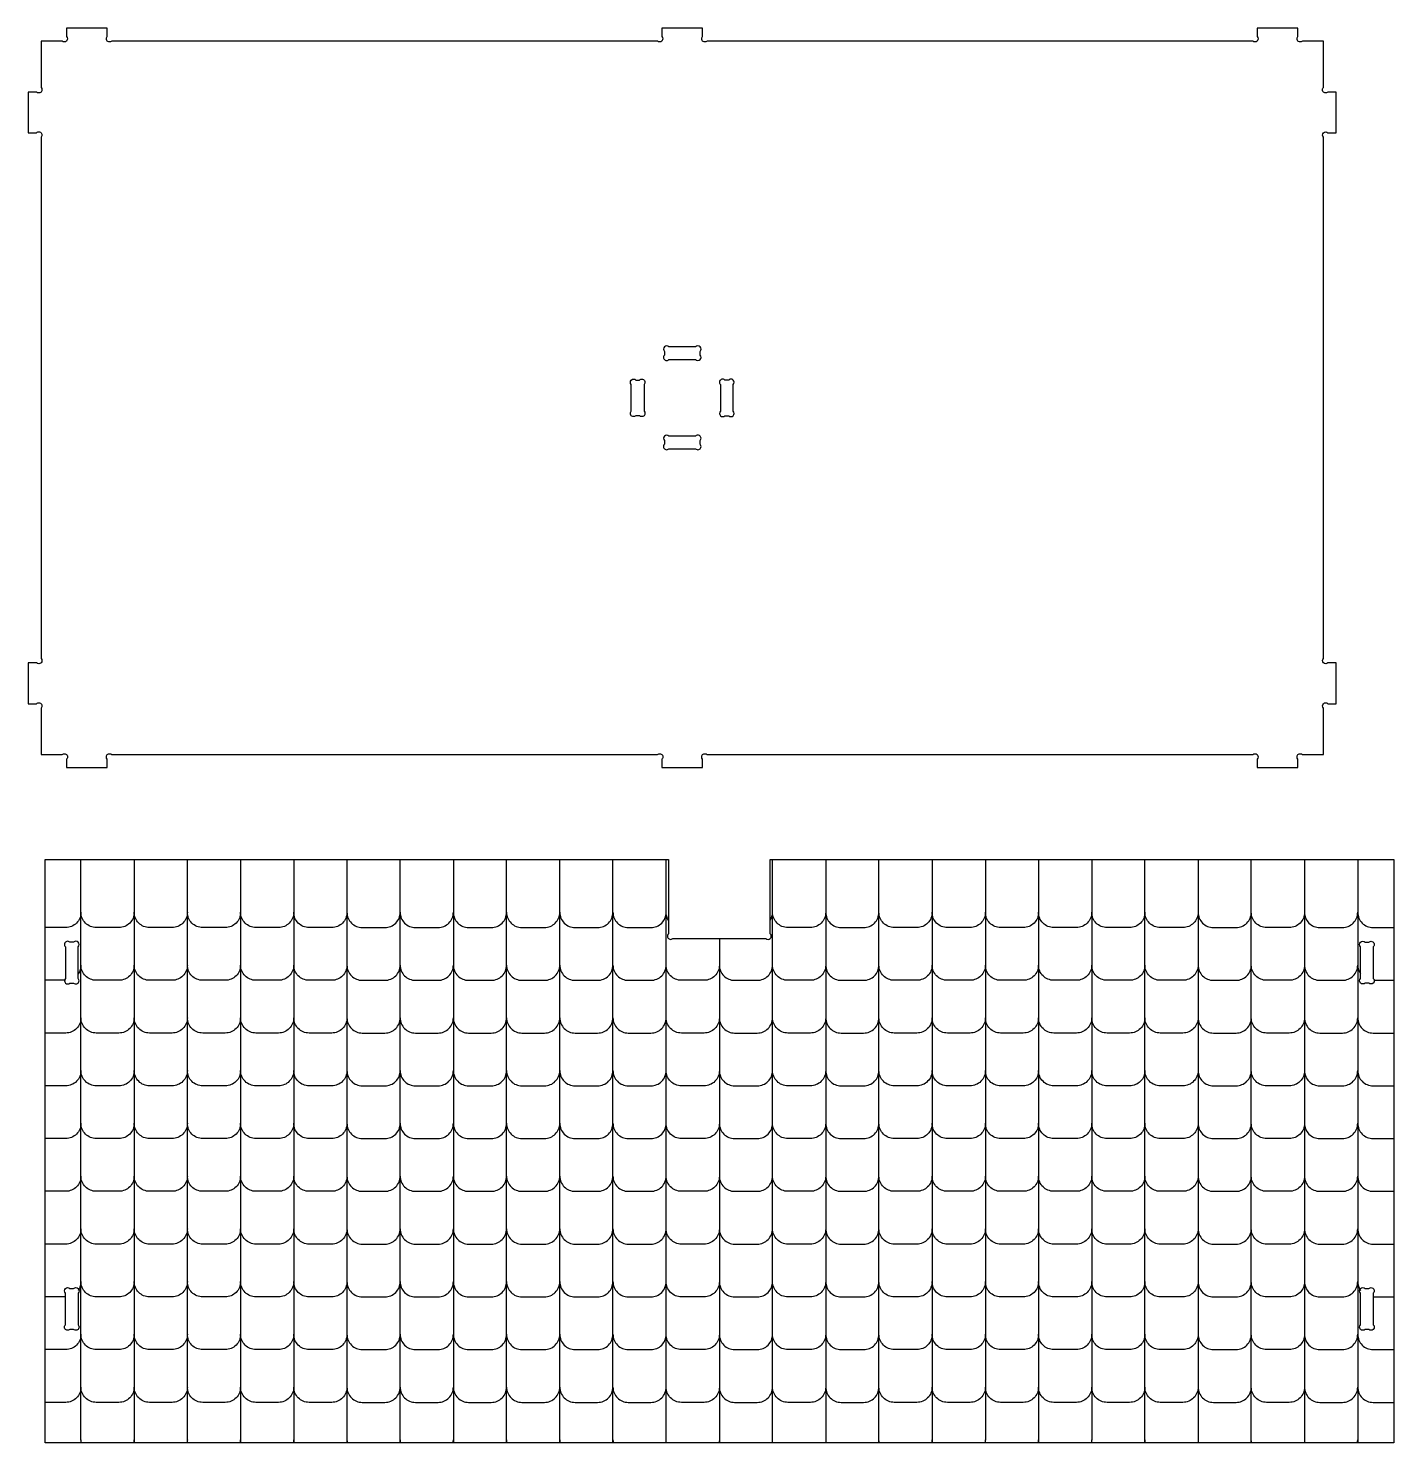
# Model space of a CAD drawing. Extents: x 6616 to 8714, y -367 to 1183.
# Drawn here: x 6645 to 7288, y -360 to 306 of the extents above; entities that cross this region are included whole.
import ezdxf

# ---------------------------------------------------------------- set-up
doc = ezdxf.new("R2010")
doc.units = 0
doc.header["$MEASUREMENT"] = 0
doc.layers.add('LAYER1', color=18, linetype='CONTINUOUS')

msp = doc.modelspace()

# ---------------------------------------------------------------- linework, layer by layer
at = {"layer": 'LAYER1'}
for points in [[(6962.65, -41.87), (6962.65, -37.99, -1), (6964.77, -35.87), (7221.65, -35.87, -1), (7223.77, -37.99), (7223.77, -41.87), (7242.97, -41.87), (7242.97, -37.99, -1), (7245.09, -35.87), (7254.97, -35.87), (7254.97, -13.99, -1), (7257.09, -11.87), (7260.97, -11.87), (7260.97, 7.33), (7257.09, 7.33, -1), (7254.97, 9.46), (7254.97, 254.81, -1), (7257.09, 256.93), (7260.97, 256.93), (7260.97, 276.13), (7257.09, 276.13, -1), (7254.97, 278.26), (7254.97, 300.13), (7245.09, 300.13, -1), (7242.97, 302.26), (7242.97, 306.13), (7223.77, 306.13), (7223.77, 302.26, -1), (7221.65, 300.13), (6964.77, 300.13, -1), (6962.65, 302.26), (6962.65, 306.13), (6943.45, 306.13), (6943.45, 302.26, -1), (6941.33, 300.13), (6684.45, 300.13, -1), (6682.33, 302.26), (6682.33, 306.13), (6663.13, 306.13), (6663.13, 302.26, -1), (6661.01, 300.13), (6651.13, 300.13), (6651.13, 278.26, -1), (6649.01, 276.13), (6645.13, 276.13), (6645.13, 256.93), (6649.01, 256.93, -1), (6651.13, 254.81), (6651.13, 9.46, -1), (6649.01, 7.33), (6645.13, 7.33), (6645.13, -11.87), (6649.01, -11.87, -1), (6651.13, -13.99), (6651.13, -35.87), (6661.01, -35.87, -1), (6663.13, -37.99), (6663.13, -41.87), (6682.33, -41.87), (6682.33, -37.99, -1), (6684.45, -35.87), (6941.33, -35.87, -1), (6943.45, -37.99), (6943.45, -41.87)], [(6946.77, 150.13), (6959.33, 150.13, 1), (6961.45, 152.26), (6961.45, 154.01, 1), (6959.33, 156.13), (6946.77, 156.13, 1), (6944.65, 154.01), (6944.65, 152.26, 1)], [(6935.05, 138.41), (6935.05, 125.86, -1), (6932.93, 123.73), (6931.17, 123.73, -1), (6929.05, 125.86), (6929.05, 138.41, -1), (6931.17, 140.53), (6932.93, 140.53, -1)], [(6971.05, 138.41), (6971.05, 125.86, 1), (6973.17, 123.73), (6974.93, 123.73, 1), (6977.05, 125.86), (6977.05, 138.41, 1), (6974.93, 140.53), (6973.17, 140.53, 1)], [(6959.33, 114.13), (6946.77, 114.13, 1), (6944.65, 112.01), (6944.65, 110.26, 1), (6946.77, 108.13), (6959.33, 108.13, 1), (6961.45, 110.26), (6961.45, 112.01, 1)], [(6653, -85.24), (6946.52, -85.24), (6946.52, -120.29, 1), (6948.64, -122.41), (6992.4, -122.41, 1), (6994.52, -120.29), (6994.52, -85.24), (7288.04, -85.24), (7288.04, -359.85), (6653, -359.85)], [(6662.6, -126.33), (6662.6, -141.29, 1), (6664.72, -143.41), (6666.48, -143.41, 1), (6668.6, -141.29), (6668.6, -126.33, 1), (6666.48, -124.21), (6664.72, -124.21, 1)], [(7278.44, -126.33), (7278.44, -141.29, -1), (7276.32, -143.41), (7274.56, -143.41, -1), (7272.44, -141.29), (7272.44, -126.33, -1), (7274.56, -124.21), (7276.32, -124.21, -1)], [(6668.6, -289.39), (6668.6, -304.35, -1), (6666.48, -306.47), (6664.72, -306.47, -1), (6662.6, -304.35), (6662.6, -289.39, -1), (6664.72, -287.27), (6666.48, -287.27, -1)], [(7278.44, -289.39), (7278.44, -304.35, -1), (7276.32, -306.47), (7274.56, -306.47, -1), (7272.44, -304.35), (7272.44, -289.39, -1), (7274.56, -287.27), (7276.32, -287.27, -1)]]:
    msp.add_lwpolyline(points, format="xyb", close=True, dxfattribs=at)
for points in [[(6670.08, -359.85, -0.047899), (6669.95, -358.48), (6669.95, -85.24)], [(6695, -85.24), (6695, -358.48, -0.047899), (6694.87, -359.85)], [(6720.18, -359.85, -0.047899), (6720.04, -358.48), (6720.04, -85.24)], [(6745.09, -85.24), (6745.09, -358.48, -0.047899), (6744.96, -359.85)], [(6770.14, -85.24), (6770.14, -358.48, -0.047899), (6770.01, -359.85)], [(6795.19, -85.24), (6795.19, -358.48, -0.047899), (6795.06, -359.85)], [(6820.1, -359.85, 0.047899), (6820.23, -358.48), (6820.23, -85.24)], [(6845.28, -85.24), (6845.28, -358.48, 0.047899), (6845.41, -359.85)], [(6870.2, -359.85, 0.047899), (6870.33, -358.48), (6870.33, -85.24)], [(6895.25, -359.85, 0.047899), (6895.38, -358.48), (6895.38, -85.24)], [(6920.29, -359.85, 0.047899), (6920.42, -358.48), (6920.42, -85.24)], [(6945.6, -359.85, -0.047899), (6945.47, -358.48), (6945.47, -85.24)], [(6995.44, -359.85, 0.047899), (6995.57, -358.48), (6995.57, -85.24)], [(7020.61, -85.24), (7020.61, -358.48, 0.047899), (7020.75, -359.85)], [(7045.53, -359.85, 0.047899), (7045.66, -358.48), (7045.66, -85.24)], [(7070.71, -85.24), (7070.71, -358.48, -0.047899), (7070.58, -359.85)], [(7095.76, -85.24), (7095.76, -358.48, -0.047899), (7095.63, -359.85)], [(7120.8, -85.24), (7120.8, -358.48, -0.047899), (7120.67, -359.85)], [(7145.85, -85.24), (7145.85, -358.48, -0.047899), (7145.72, -359.85)], [(7171.03, -359.85, -0.047899), (7170.9, -358.48), (7170.9, -85.24)], [(7195.95, -85.24), (7195.95, -358.48, -0.047899), (7195.82, -359.85)], [(7220.86, -359.85, 0.047899), (7220.99, -358.48), (7220.99, -85.24)], [(7246.04, -85.24), (7246.04, -358.48, 0.047899), (7246.17, -359.85)], [(7271.09, -85.24), (7271.09, -358.48, 0.047899), (7271.22, -359.85)], [(6669.95, -110.08, -0.414214), (6662.75, -117.28), (6653, -117.28)], [(6695, -110.08, -0.414214), (6687.8, -117.28), (6677.15, -117.28, -0.414214), (6669.95, -110.08)], [(6720.04, -110.08, -0.414214), (6712.84, -117.28), (6702.2, -117.28, -0.414214), (6695, -110.08)], [(6745.09, -110.08, -0.414214), (6737.89, -117.28), (6727.24, -117.28, -0.414214), (6720.04, -110.08)], [(6770.14, -110.08, -0.414214), (6762.94, -117.28), (6752.29, -117.28, -0.414214), (6745.09, -110.08)], [(6795.19, -110.08, -0.414214), (6787.99, -117.28), (6777.34, -117.28, -0.414214), (6770.14, -110.08)], [(6795.19, -110.08, 0.414214), (6802.39, -117.28), (6813.03, -117.28, 0.414214), (6820.23, -110.08)], [(6820.23, -110.08, 0.414214), (6827.43, -117.28), (6838.08, -117.28, 0.414214), (6845.28, -110.08)], [(6845.28, -110.08, 0.414214), (6852.48, -117.28), (6863.13, -117.28, 0.414214), (6870.33, -110.08)], [(6870.33, -110.08, 0.414214), (6877.53, -117.28), (6888.18, -117.28, 0.414214), (6895.38, -110.08)], [(6895.38, -110.08, 0.414214), (6902.58, -117.28), (6913.22, -117.28, 0.414214), (6920.42, -110.08)], [(6920.42, -110.08, 0.414214), (6927.62, -117.28), (6938.27, -117.28, 0.414214), (6945.47, -110.08)], [(6946.52, -113.82, -0.137402), (6945.47, -110.08)], [(6994.52, -113.82, 0.137402), (6995.57, -110.08)], [(7020.61, -110.08, -0.414214), (7013.41, -117.28), (7002.77, -117.28, -0.414214), (6995.57, -110.08)], [(7020.61, -110.08, 0.414214), (7027.81, -117.28), (7038.46, -117.28, 0.414214), (7045.66, -110.08)], [(7070.71, -110.08, -0.414214), (7063.51, -117.28), (7052.86, -117.28, -0.414214), (7045.66, -110.08)], [(7095.76, -110.08, -0.414214), (7088.56, -117.28), (7077.91, -117.28, -0.414214), (7070.71, -110.08)], [(7120.8, -110.08, -0.414214), (7113.6, -117.28), (7102.96, -117.28, -0.414214), (7095.76, -110.08)], [(7145.85, -110.08, -0.414214), (7138.65, -117.28), (7128, -117.28, -0.414214), (7120.8, -110.08)], [(7170.9, -110.08, -0.414214), (7163.7, -117.28), (7153.05, -117.28, -0.414214), (7145.85, -110.08)], [(7195.95, -110.08, -0.414214), (7188.75, -117.28), (7178.1, -117.28, -0.414214), (7170.9, -110.08)], [(7195.95, -110.08, 0.414214), (7203.15, -117.28), (7213.79, -117.28, 0.414214), (7220.99, -110.08)], [(7246.04, -110.08, -0.414214), (7238.84, -117.28), (7228.19, -117.28, -0.414214), (7220.99, -110.08)], [(7246.04, -110.08, 0.414214), (7253.24, -117.28), (7263.89, -117.28, 0.414214), (7271.09, -110.08)], [(7271.09, -110.08, 0.414214), (7278.29, -117.28), (7288.04, -117.28)], [(6970.52, -122.41), (6970.52, -358.48, 0.047899), (6970.65, -359.85)], [(6669.95, -134.92, -0.156846), (6668.6, -139.11)], [(6695, -134.92, -0.414214), (6687.8, -142.12), (6677.15, -142.12, -0.414214), (6669.95, -134.92)], [(6720.04, -134.92, -0.414214), (6712.84, -142.12), (6702.2, -142.12, -0.414214), (6695, -134.92)], [(6745.09, -134.92, -0.414214), (6737.89, -142.12), (6727.24, -142.12, -0.414214), (6720.04, -134.92)], [(6770.14, -134.92, -0.414214), (6762.94, -142.12), (6752.29, -142.12, -0.414214), (6745.09, -134.92)], [(6795.19, -134.92, -0.414214), (6787.99, -142.12), (6777.34, -142.12, -0.414214), (6770.14, -134.92)], [(6795.19, -134.92, 0.414214), (6802.39, -142.12), (6813.03, -142.12, 0.414214), (6820.23, -134.92)], [(6820.23, -134.92, 0.414214), (6827.43, -142.12), (6838.08, -142.12, 0.414214), (6845.28, -134.92)], [(6845.28, -134.92, 0.414214), (6852.48, -142.12), (6863.13, -142.12, 0.414214), (6870.33, -134.92)], [(6870.33, -134.92, 0.414214), (6877.53, -142.12), (6888.18, -142.12, 0.414214), (6895.38, -134.92)], [(6895.38, -134.92, 0.414214), (6902.58, -142.12), (6913.22, -142.12, 0.414214), (6920.42, -134.92)], [(6920.42, -134.92, 0.414214), (6927.62, -142.12), (6938.27, -142.12, 0.414214), (6945.47, -134.92)], [(6970.52, -134.92, -0.414214), (6963.32, -142.12), (6952.67, -142.12, -0.414214), (6945.47, -134.92)], [(6970.52, -134.92, 0.414214), (6977.72, -142.12), (6988.37, -142.12, 0.414214), (6995.57, -134.92)], [(7020.61, -134.92, -0.414214), (7013.41, -142.12), (7002.77, -142.12, -0.414214), (6995.57, -134.92)], [(7020.61, -134.92, 0.414214), (7027.81, -142.12), (7038.46, -142.12, 0.414214), (7045.66, -134.92)], [(7070.71, -134.92, -0.414214), (7063.51, -142.12), (7052.86, -142.12, -0.414214), (7045.66, -134.92)], [(7095.76, -134.92, -0.414214), (7088.56, -142.12), (7077.91, -142.12, -0.414214), (7070.71, -134.92)], [(7120.8, -134.92, -0.414214), (7113.6, -142.12), (7102.96, -142.12, -0.414214), (7095.76, -134.92)], [(7145.85, -134.92, -0.414214), (7138.65, -142.12), (7128, -142.12, -0.414214), (7120.8, -134.92)], [(7170.9, -134.92, -0.414214), (7163.7, -142.12), (7153.05, -142.12, -0.414214), (7145.85, -134.92)], [(7195.95, -134.92, -0.414214), (7188.75, -142.12), (7178.1, -142.12, -0.414214), (7170.9, -134.92)], [(7195.95, -134.92, 0.414214), (7203.15, -142.12), (7213.79, -142.12, 0.414214), (7220.99, -134.92)], [(7246.04, -134.92, -0.414214), (7238.84, -142.12), (7228.19, -142.12, -0.414214), (7220.99, -134.92)], [(7246.04, -134.92, 0.414214), (7253.24, -142.12), (7263.89, -142.12, 0.414214), (7271.09, -134.92)], [(7271.09, -134.92, 0.156846), (7272.44, -139.11)], [(6669.95, -159.76, -0.414214), (6662.75, -166.96), (6653, -166.96)], [(6695, -159.76, -0.414214), (6687.8, -166.96), (6677.15, -166.96, -0.414214), (6669.95, -159.76)], [(6720.04, -159.76, -0.414214), (6712.84, -166.96), (6702.2, -166.96, -0.414214), (6695, -159.76)], [(6745.09, -159.76, -0.414214), (6737.89, -166.96), (6727.24, -166.96, -0.414214), (6720.04, -159.76)], [(6770.14, -159.76, -0.414214), (6762.94, -166.96), (6752.29, -166.96, -0.414214), (6745.09, -159.76)], [(6795.19, -159.76, -0.414214), (6787.99, -166.96), (6777.34, -166.96, -0.414214), (6770.14, -159.76)], [(6795.19, -159.76, 0.414214), (6802.39, -166.96), (6813.03, -166.96, 0.414214), (6820.23, -159.76)], [(6820.23, -159.76, 0.414214), (6827.43, -166.96), (6838.08, -166.96, 0.414214), (6845.28, -159.76)], [(6845.28, -159.76, 0.414214), (6852.48, -166.96), (6863.13, -166.96, 0.414214), (6870.33, -159.76)], [(6870.33, -159.76, 0.414214), (6877.53, -166.96), (6888.18, -166.96, 0.414214), (6895.38, -159.76)], [(6895.38, -159.76, 0.414214), (6902.58, -166.96), (6913.22, -166.96, 0.414214), (6920.42, -159.76)], [(6920.42, -159.76, 0.414214), (6927.62, -166.96), (6938.27, -166.96, 0.414214), (6945.47, -159.76)], [(6970.52, -159.76, -0.414214), (6963.32, -166.96), (6952.67, -166.96, -0.414214), (6945.47, -159.76)], [(6970.52, -159.76, 0.414214), (6977.72, -166.96), (6988.37, -166.96, 0.414214), (6995.57, -159.76)], [(7020.61, -159.76, -0.414214), (7013.41, -166.96), (7002.77, -166.96, -0.414214), (6995.57, -159.76)], [(7020.61, -159.76, 0.414214), (7027.81, -166.96), (7038.46, -166.96, 0.414214), (7045.66, -159.76)], [(7070.71, -159.76, -0.414214), (7063.51, -166.96), (7052.86, -166.96, -0.414214), (7045.66, -159.76)], [(7095.76, -159.76, -0.414214), (7088.56, -166.96), (7077.91, -166.96, -0.414214), (7070.71, -159.76)], [(7120.8, -159.76, -0.414214), (7113.6, -166.96), (7102.96, -166.96, -0.414214), (7095.76, -159.76)], [(7145.85, -159.76, -0.414214), (7138.65, -166.96), (7128, -166.96, -0.414214), (7120.8, -159.76)], [(7170.9, -159.76, -0.414214), (7163.7, -166.96), (7153.05, -166.96, -0.414214), (7145.85, -159.76)], [(7195.95, -159.76, -0.414214), (7188.75, -166.96), (7178.1, -166.96, -0.414214), (7170.9, -159.76)], [(7195.95, -159.76, 0.414214), (7203.15, -166.96), (7213.79, -166.96, 0.414214), (7220.99, -159.76)], [(7246.04, -159.76, -0.414214), (7238.84, -166.96), (7228.19, -166.96, -0.414214), (7220.99, -159.76)], [(7246.04, -159.76, 0.414214), (7253.24, -166.96), (7263.89, -166.96, 0.414214), (7271.09, -159.76)], [(7271.09, -159.76, 0.414214), (7278.29, -166.96), (7288.04, -166.96)], [(6669.95, -184.6, -0.414214), (6662.75, -191.8), (6653, -191.8)], [(6695, -184.6, -0.414214), (6687.8, -191.8), (6677.15, -191.8, -0.414214), (6669.95, -184.6)], [(6720.04, -184.6, -0.414214), (6712.84, -191.8), (6702.2, -191.8, -0.414214), (6695, -184.6)], [(6745.09, -184.6, -0.414214), (6737.89, -191.8), (6727.24, -191.8, -0.414214), (6720.04, -184.6)], [(6770.14, -184.6, -0.414214), (6762.94, -191.8), (6752.29, -191.8, -0.414214), (6745.09, -184.6)], [(6795.19, -184.6, -0.414214), (6787.99, -191.8), (6777.34, -191.8, -0.414214), (6770.14, -184.6)], [(6795.19, -184.6, 0.414214), (6802.39, -191.8), (6813.03, -191.8, 0.414214), (6820.23, -184.6)], [(6820.23, -184.6, 0.414214), (6827.43, -191.8), (6838.08, -191.8, 0.414214), (6845.28, -184.6)], [(6845.28, -184.6, 0.414214), (6852.48, -191.8), (6863.13, -191.8, 0.414214), (6870.33, -184.6)], [(6870.33, -184.6, 0.414214), (6877.53, -191.8), (6888.18, -191.8, 0.414214), (6895.38, -184.6)], [(6895.38, -184.6, 0.414214), (6902.58, -191.8), (6913.22, -191.8, 0.414214), (6920.42, -184.6)], [(6920.42, -184.6, 0.414214), (6927.62, -191.8), (6938.27, -191.8, 0.414214), (6945.47, -184.6)], [(6970.52, -184.6, -0.414214), (6963.32, -191.8), (6952.67, -191.8, -0.414214), (6945.47, -184.6)], [(6970.52, -184.6, 0.414214), (6977.72, -191.8), (6988.37, -191.8, 0.414214), (6995.57, -184.6)], [(7020.61, -184.6, -0.414214), (7013.41, -191.8), (7002.77, -191.8, -0.414214), (6995.57, -184.6)], [(7020.61, -184.6, 0.414214), (7027.81, -191.8), (7038.46, -191.8, 0.414214), (7045.66, -184.6)], [(7070.71, -184.6, -0.414214), (7063.51, -191.8), (7052.86, -191.8, -0.414214), (7045.66, -184.6)], [(7095.76, -184.6, -0.414214), (7088.56, -191.8), (7077.91, -191.8, -0.414214), (7070.71, -184.6)], [(7120.8, -184.6, -0.414214), (7113.6, -191.8), (7102.96, -191.8, -0.414214), (7095.76, -184.6)], [(7145.85, -184.6, -0.414214), (7138.65, -191.8), (7128, -191.8, -0.414214), (7120.8, -184.6)], [(7170.9, -184.6, -0.414214), (7163.7, -191.8), (7153.05, -191.8, -0.414214), (7145.85, -184.6)], [(7195.95, -184.6, -0.414214), (7188.75, -191.8), (7178.1, -191.8, -0.414214), (7170.9, -184.6)], [(7195.95, -184.6, 0.414214), (7203.15, -191.8), (7213.79, -191.8, 0.414214), (7220.99, -184.6)], [(7246.04, -184.6, -0.414214), (7238.84, -191.8), (7228.19, -191.8, -0.414214), (7220.99, -184.6)], [(7246.04, -184.6, 0.414214), (7253.24, -191.8), (7263.89, -191.8, 0.414214), (7271.09, -184.6)], [(7271.09, -184.6, 0.414214), (7278.29, -191.8), (7288.04, -191.8)], [(6669.95, -209.44, -0.414214), (6662.75, -216.64), (6653, -216.64)], [(6695, -209.44, -0.414214), (6687.8, -216.64), (6677.15, -216.64, -0.414214), (6669.95, -209.44)], [(6720.04, -209.44, -0.414214), (6712.84, -216.64), (6702.2, -216.64, -0.414214), (6695, -209.44)], [(6745.09, -209.44, -0.414214), (6737.89, -216.64), (6727.24, -216.64, -0.414214), (6720.04, -209.44)], [(6770.14, -209.44, -0.414214), (6762.94, -216.64), (6752.29, -216.64, -0.414214), (6745.09, -209.44)], [(6795.19, -209.44, -0.414214), (6787.99, -216.64), (6777.34, -216.64, -0.414214), (6770.14, -209.44)], [(6795.19, -209.44, 0.414214), (6802.39, -216.64), (6813.03, -216.64, 0.414214), (6820.23, -209.44)], [(6820.23, -209.44, 0.414214), (6827.43, -216.64), (6838.08, -216.64, 0.414214), (6845.28, -209.44)], [(6845.28, -209.44, 0.414214), (6852.48, -216.64), (6863.13, -216.64, 0.414214), (6870.33, -209.44)], [(6870.33, -209.44, 0.414214), (6877.53, -216.64), (6888.18, -216.64, 0.414214), (6895.38, -209.44)], [(6895.38, -209.44, 0.414214), (6902.58, -216.64), (6913.22, -216.64, 0.414214), (6920.42, -209.44)], [(6920.42, -209.44, 0.414214), (6927.62, -216.64), (6938.27, -216.64, 0.414214), (6945.47, -209.44)], [(6970.52, -209.44, -0.414214), (6963.32, -216.64), (6952.67, -216.64, -0.414214), (6945.47, -209.44)], [(6970.52, -209.44, 0.414214), (6977.72, -216.64), (6988.37, -216.64, 0.414214), (6995.57, -209.44)], [(7020.61, -209.44, -0.414214), (7013.41, -216.64), (7002.77, -216.64, -0.414214), (6995.57, -209.44)], [(7020.61, -209.44, 0.414214), (7027.81, -216.64), (7038.46, -216.64, 0.414214), (7045.66, -209.44)], [(7070.71, -209.44, -0.414214), (7063.51, -216.64), (7052.86, -216.64, -0.414214), (7045.66, -209.44)], [(7095.76, -209.44, -0.414214), (7088.56, -216.64), (7077.91, -216.64, -0.414214), (7070.71, -209.44)], [(7120.8, -209.44, -0.414214), (7113.6, -216.64), (7102.96, -216.64, -0.414214), (7095.76, -209.44)], [(7145.85, -209.44, -0.414214), (7138.65, -216.64), (7128, -216.64, -0.414214), (7120.8, -209.44)], [(7170.9, -209.44, -0.414214), (7163.7, -216.64), (7153.05, -216.64, -0.414214), (7145.85, -209.44)], [(7195.95, -209.44, -0.414214), (7188.75, -216.64), (7178.1, -216.64, -0.414214), (7170.9, -209.44)], [(7195.95, -209.44, 0.414214), (7203.15, -216.64), (7213.79, -216.64, 0.414214), (7220.99, -209.44)], [(7246.04, -209.44, -0.414214), (7238.84, -216.64), (7228.19, -216.64, -0.414214), (7220.99, -209.44)], [(7246.04, -209.44, 0.414214), (7253.24, -216.64), (7263.89, -216.64, 0.414214), (7271.09, -209.44)], [(7271.09, -209.44, 0.414214), (7278.29, -216.64), (7288.04, -216.64)], [(6669.95, -234.28, -0.414214), (6662.75, -241.48), (6653, -241.48)], [(6695, -234.28, -0.414214), (6687.8, -241.48), (6677.15, -241.48, -0.414214), (6669.95, -234.28)], [(6720.04, -234.28, -0.414214), (6712.84, -241.48), (6702.2, -241.48, -0.414214), (6695, -234.28)], [(6745.09, -234.28, -0.414214), (6737.89, -241.48), (6727.24, -241.48, -0.414214), (6720.04, -234.28)], [(6770.14, -234.28, -0.414214), (6762.94, -241.48), (6752.29, -241.48, -0.414214), (6745.09, -234.28)], [(6795.19, -234.28, -0.414214), (6787.99, -241.48), (6777.34, -241.48, -0.414214), (6770.14, -234.28)], [(6795.19, -234.28, 0.414214), (6802.39, -241.48), (6813.03, -241.48, 0.414214), (6820.23, -234.28)], [(6820.23, -234.28, 0.414214), (6827.43, -241.48), (6838.08, -241.48, 0.414214), (6845.28, -234.28)], [(6845.28, -234.28, 0.414214), (6852.48, -241.48), (6863.13, -241.48, 0.414214), (6870.33, -234.28)], [(6870.33, -234.28, 0.414214), (6877.53, -241.48), (6888.18, -241.48, 0.414214), (6895.38, -234.28)], [(6895.38, -234.28, 0.414214), (6902.58, -241.48), (6913.22, -241.48, 0.414214), (6920.42, -234.28)], [(6920.42, -234.28, 0.414214), (6927.62, -241.48), (6938.27, -241.48, 0.414214), (6945.47, -234.28)], [(6970.52, -234.28, -0.414214), (6963.32, -241.48), (6952.67, -241.48, -0.414214), (6945.47, -234.28)], [(6970.52, -234.28, 0.414214), (6977.72, -241.48), (6988.37, -241.48, 0.414214), (6995.57, -234.28)], [(7020.61, -234.28, -0.414214), (7013.41, -241.48), (7002.77, -241.48, -0.414214), (6995.57, -234.28)], [(7020.61, -234.28, 0.414214), (7027.81, -241.48), (7038.46, -241.48, 0.414214), (7045.66, -234.28)], [(7070.71, -234.28, -0.414214), (7063.51, -241.48), (7052.86, -241.48, -0.414214), (7045.66, -234.28)], [(7095.76, -234.28, -0.414214), (7088.56, -241.48), (7077.91, -241.48, -0.414214), (7070.71, -234.28)], [(7120.8, -234.28, -0.414214), (7113.6, -241.48), (7102.96, -241.48, -0.414214), (7095.76, -234.28)], [(7145.85, -234.28, -0.414214), (7138.65, -241.48), (7128, -241.48, -0.414214), (7120.8, -234.28)], [(7170.9, -234.28, -0.414214), (7163.7, -241.48), (7153.05, -241.48, -0.414214), (7145.85, -234.28)], [(7195.95, -234.28, -0.414214), (7188.75, -241.48), (7178.1, -241.48, -0.414214), (7170.9, -234.28)], [(7195.95, -234.28, 0.414214), (7203.15, -241.48), (7213.79, -241.48, 0.414214), (7220.99, -234.28)], [(7246.04, -234.28, -0.414214), (7238.84, -241.48), (7228.19, -241.48, -0.414214), (7220.99, -234.28)], [(7246.04, -234.28, 0.414214), (7253.24, -241.48), (7263.89, -241.48, 0.414214), (7271.09, -234.28)], [(7271.09, -234.28, 0.414214), (7278.29, -241.48), (7288.04, -241.48)], [(6669.95, -259.12, -0.414214), (6662.75, -266.32), (6653, -266.32)], [(6695, -259.12, -0.414214), (6687.8, -266.32), (6677.15, -266.32, -0.414214), (6669.95, -259.12)], [(6720.04, -259.12, -0.414214), (6712.84, -266.32), (6702.2, -266.32, -0.414214), (6695, -259.12)], [(6745.09, -259.12, -0.414214), (6737.89, -266.32), (6727.24, -266.32, -0.414214), (6720.04, -259.12)], [(6770.14, -259.12, -0.414214), (6762.94, -266.32), (6752.29, -266.32, -0.414214), (6745.09, -259.12)], [(6795.19, -259.12, -0.414214), (6787.99, -266.32), (6777.34, -266.32, -0.414214), (6770.14, -259.12)], [(6795.19, -259.12, 0.414214), (6802.39, -266.32), (6813.03, -266.32, 0.414214), (6820.23, -259.12)], [(6820.23, -259.12, 0.414214), (6827.43, -266.32), (6838.08, -266.32, 0.414214), (6845.28, -259.12)], [(6845.28, -259.12, 0.414214), (6852.48, -266.32), (6863.13, -266.32, 0.414214), (6870.33, -259.12)], [(6870.33, -259.12, 0.414214), (6877.53, -266.32), (6888.18, -266.32, 0.414214), (6895.38, -259.12)], [(6895.38, -259.12, 0.414214), (6902.58, -266.32), (6913.22, -266.32, 0.414214), (6920.42, -259.12)], [(6920.42, -259.12, 0.414214), (6927.62, -266.32), (6938.27, -266.32, 0.414214), (6945.47, -259.12)], [(6970.52, -259.12, -0.414214), (6963.32, -266.32), (6952.67, -266.32, -0.414214), (6945.47, -259.12)], [(6970.52, -259.12, 0.414214), (6977.72, -266.32), (6988.37, -266.32, 0.414214), (6995.57, -259.12)], [(7020.61, -259.12, -0.414214), (7013.41, -266.32), (7002.77, -266.32, -0.414214), (6995.57, -259.12)], [(7020.61, -259.12, 0.414214), (7027.81, -266.32), (7038.46, -266.32, 0.414214), (7045.66, -259.12)], [(7070.71, -259.12, -0.414214), (7063.51, -266.32), (7052.86, -266.32, -0.414214), (7045.66, -259.12)], [(7095.76, -259.12, -0.414214), (7088.56, -266.32), (7077.91, -266.32, -0.414214), (7070.71, -259.12)], [(7120.8, -259.12, -0.414214), (7113.6, -266.32), (7102.96, -266.32, -0.414214), (7095.76, -259.12)], [(7145.85, -259.12, -0.414214), (7138.65, -266.32), (7128, -266.32, -0.414214), (7120.8, -259.12)], [(7170.9, -259.12, -0.414214), (7163.7, -266.32), (7153.05, -266.32, -0.414214), (7145.85, -259.12)], [(7195.95, -259.12, -0.414214), (7188.75, -266.32), (7178.1, -266.32, -0.414214), (7170.9, -259.12)], [(7195.95, -259.12, 0.414214), (7203.15, -266.32), (7213.79, -266.32, 0.414214), (7220.99, -259.12)], [(7246.04, -259.12, -0.414214), (7238.84, -266.32), (7228.19, -266.32, -0.414214), (7220.99, -259.12)], [(7246.04, -259.12, 0.414214), (7253.24, -266.32), (7263.89, -266.32, 0.414214), (7271.09, -259.12)], [(7271.09, -259.12, 0.414214), (7278.29, -266.32), (7288.04, -266.32)], [(6669.95, -283.96, -0.156846), (6668.6, -288.15)], [(6695, -283.96, -0.414214), (6687.8, -291.16), (6677.15, -291.16, -0.414214), (6669.95, -283.96)], [(6720.04, -283.96, -0.414214), (6712.84, -291.16), (6702.2, -291.16, -0.414214), (6695, -283.96)], [(6745.09, -283.96, -0.414214), (6737.89, -291.16), (6727.24, -291.16, -0.414214), (6720.04, -283.96)], [(6770.14, -283.96, -0.414214), (6762.94, -291.16), (6752.29, -291.16, -0.414214), (6745.09, -283.96)], [(6795.19, -283.96, -0.414214), (6787.99, -291.16), (6777.34, -291.16, -0.414214), (6770.14, -283.96)], [(6795.19, -283.96, 0.414214), (6802.39, -291.16), (6813.03, -291.16, 0.414214), (6820.23, -283.96)], [(6820.23, -283.96, 0.414214), (6827.43, -291.16), (6838.08, -291.16, 0.414214), (6845.28, -283.96)], [(6845.28, -283.96, 0.414214), (6852.48, -291.16), (6863.13, -291.16, 0.414214), (6870.33, -283.96)], [(6870.33, -283.96, 0.414214), (6877.53, -291.16), (6888.18, -291.16, 0.414214), (6895.38, -283.96)], [(6895.38, -283.96, 0.414214), (6902.58, -291.16), (6913.22, -291.16, 0.414214), (6920.42, -283.96)], [(6920.42, -283.96, 0.414214), (6927.62, -291.16), (6938.27, -291.16, 0.414214), (6945.47, -283.96)], [(6970.52, -283.96, -0.414214), (6963.32, -291.16), (6952.67, -291.16, -0.414214), (6945.47, -283.96)], [(6970.52, -283.96, 0.414214), (6977.72, -291.16), (6988.37, -291.16, 0.414214), (6995.57, -283.96)], [(7020.61, -283.96, -0.414214), (7013.41, -291.16), (7002.77, -291.16, -0.414214), (6995.57, -283.96)], [(7020.61, -283.96, 0.414214), (7027.81, -291.16), (7038.46, -291.16, 0.414214), (7045.66, -283.96)], [(7070.71, -283.96, -0.414214), (7063.51, -291.16), (7052.86, -291.16, -0.414214), (7045.66, -283.96)], [(7095.76, -283.96, -0.414214), (7088.56, -291.16), (7077.91, -291.16, -0.414214), (7070.71, -283.96)], [(7120.8, -283.96, -0.414214), (7113.6, -291.16), (7102.96, -291.16, -0.414214), (7095.76, -283.96)], [(7145.85, -283.96, -0.414214), (7138.65, -291.16), (7128, -291.16, -0.414214), (7120.8, -283.96)], [(7170.9, -283.96, -0.414214), (7163.7, -291.16), (7153.05, -291.16, -0.414214), (7145.85, -283.96)], [(7195.95, -283.96, -0.414214), (7188.75, -291.16), (7178.1, -291.16, -0.414214), (7170.9, -283.96)], [(7195.95, -283.96, 0.414214), (7203.15, -291.16), (7213.79, -291.16, 0.414214), (7220.99, -283.96)], [(7246.04, -283.96, -0.414214), (7238.84, -291.16), (7228.19, -291.16, -0.414214), (7220.99, -283.96)], [(7246.04, -283.96, 0.414214), (7253.24, -291.16), (7263.89, -291.16, 0.414214), (7271.09, -283.96)], [(7271.09, -283.96, 0.156846), (7272.44, -288.15)], [(6669.95, -308.8, -0.414214), (6662.75, -316), (6653, -316)], [(6695, -308.8, -0.414214), (6687.8, -316), (6677.15, -316, -0.414214), (6669.95, -308.8)], [(6720.04, -308.8, -0.414214), (6712.84, -316), (6702.2, -316, -0.414214), (6695, -308.8)], [(6745.09, -308.8, -0.414214), (6737.89, -316), (6727.24, -316, -0.414214), (6720.04, -308.8)], [(6770.14, -308.8, -0.414214), (6762.94, -316), (6752.29, -316, -0.414214), (6745.09, -308.8)], [(6795.19, -308.8, -0.414214), (6787.99, -316), (6777.34, -316, -0.414214), (6770.14, -308.8)], [(6795.19, -308.8, 0.414214), (6802.39, -316), (6813.03, -316, 0.414214), (6820.23, -308.8)], [(6820.23, -308.8, 0.414214), (6827.43, -316), (6838.08, -316, 0.414214), (6845.28, -308.8)], [(6845.28, -308.8, 0.414214), (6852.48, -316), (6863.13, -316, 0.414214), (6870.33, -308.8)], [(6870.33, -308.8, 0.414214), (6877.53, -316), (6888.18, -316, 0.414214), (6895.38, -308.8)], [(6895.38, -308.8, 0.414214), (6902.58, -316), (6913.22, -316, 0.414214), (6920.42, -308.8)], [(6920.42, -308.8, 0.414214), (6927.62, -316), (6938.27, -316, 0.414214), (6945.47, -308.8)], [(6970.52, -308.8, -0.414214), (6963.32, -316), (6952.67, -316, -0.414214), (6945.47, -308.8)], [(6970.52, -308.8, 0.414214), (6977.72, -316), (6988.37, -316, 0.414214), (6995.57, -308.8)], [(7020.61, -308.8, -0.414214), (7013.41, -316), (7002.77, -316, -0.414214), (6995.57, -308.8)], [(7020.61, -308.8, 0.414214), (7027.81, -316), (7038.46, -316, 0.414214), (7045.66, -308.8)], [(7070.71, -308.8, -0.414214), (7063.51, -316), (7052.86, -316, -0.414214), (7045.66, -308.8)], [(7095.76, -308.8, -0.414214), (7088.56, -316), (7077.91, -316, -0.414214), (7070.71, -308.8)], [(7120.8, -308.8, -0.414214), (7113.6, -316), (7102.96, -316, -0.414214), (7095.76, -308.8)], [(7145.85, -308.8, -0.414214), (7138.65, -316), (7128, -316, -0.414214), (7120.8, -308.8)], [(7170.9, -308.8, -0.414214), (7163.7, -316), (7153.05, -316, -0.414214), (7145.85, -308.8)], [(7195.95, -308.8, -0.414214), (7188.75, -316), (7178.1, -316, -0.414214), (7170.9, -308.8)], [(7195.95, -308.8, 0.414214), (7203.15, -316), (7213.79, -316, 0.414214), (7220.99, -308.8)], [(7246.04, -308.8, -0.414214), (7238.84, -316), (7228.19, -316, -0.414214), (7220.99, -308.8)], [(7246.04, -308.8, 0.414214), (7253.24, -316), (7263.89, -316, 0.414214), (7271.09, -308.8)], [(7271.09, -308.8, 0.414214), (7278.29, -316), (7288.04, -316)], [(6669.95, -333.64, -0.414214), (6662.75, -340.84), (6653, -340.84)], [(6695, -333.64, -0.414214), (6687.8, -340.84), (6677.15, -340.84, -0.414214), (6669.95, -333.64)], [(6720.04, -333.64, -0.414214), (6712.84, -340.84), (6702.2, -340.84, -0.414214), (6695, -333.64)], [(6745.09, -333.64, -0.414214), (6737.89, -340.84), (6727.24, -340.84, -0.414214), (6720.04, -333.64)], [(6770.14, -333.64, -0.414214), (6762.94, -340.84), (6752.29, -340.84, -0.414214), (6745.09, -333.64)], [(6795.19, -333.64, -0.414214), (6787.99, -340.84), (6777.34, -340.84, -0.414214), (6770.14, -333.64)], [(6795.19, -333.64, 0.414214), (6802.39, -340.84), (6813.03, -340.84, 0.414214), (6820.23, -333.64)], [(6820.23, -333.64, 0.414214), (6827.43, -340.84), (6838.08, -340.84, 0.414214), (6845.28, -333.64)], [(6845.28, -333.64, 0.414214), (6852.48, -340.84), (6863.13, -340.84, 0.414214), (6870.33, -333.64)], [(6870.33, -333.64, 0.414214), (6877.53, -340.84), (6888.18, -340.84, 0.414214), (6895.38, -333.64)], [(6895.38, -333.64, 0.414214), (6902.58, -340.84), (6913.22, -340.84, 0.414214), (6920.42, -333.64)], [(6920.42, -333.64, 0.414214), (6927.62, -340.84), (6938.27, -340.84, 0.414214), (6945.47, -333.64)], [(6970.52, -333.64, -0.414214), (6963.32, -340.84), (6952.67, -340.84, -0.414214), (6945.47, -333.64)], [(6970.52, -333.64, 0.414214), (6977.72, -340.84), (6988.37, -340.84, 0.414214), (6995.57, -333.64)], [(7020.61, -333.64, -0.414214), (7013.41, -340.84), (7002.77, -340.84, -0.414214), (6995.57, -333.64)], [(7020.61, -333.64, 0.414214), (7027.81, -340.84), (7038.46, -340.84, 0.414214), (7045.66, -333.64)], [(7070.71, -333.64, -0.414214), (7063.51, -340.84), (7052.86, -340.84, -0.414214), (7045.66, -333.64)], [(7095.76, -333.64, -0.414214), (7088.56, -340.84), (7077.91, -340.84, -0.414214), (7070.71, -333.64)], [(7120.8, -333.64, -0.414214), (7113.6, -340.84), (7102.96, -340.84, -0.414214), (7095.76, -333.64)], [(7145.85, -333.64, -0.414214), (7138.65, -340.84), (7128, -340.84, -0.414214), (7120.8, -333.64)], [(7170.9, -333.64, -0.414214), (7163.7, -340.84), (7153.05, -340.84, -0.414214), (7145.85, -333.64)], [(7195.95, -333.64, -0.414214), (7188.75, -340.84), (7178.1, -340.84, -0.414214), (7170.9, -333.64)], [(7195.95, -333.64, 0.414214), (7203.15, -340.84), (7213.79, -340.84, 0.414214), (7220.99, -333.64)], [(7246.04, -333.64, -0.414214), (7238.84, -340.84), (7228.19, -340.84, -0.414214), (7220.99, -333.64)], [(7246.04, -333.64, 0.414214), (7253.24, -340.84), (7263.89, -340.84, 0.414214), (7271.09, -333.64)], [(7271.09, -333.64, 0.414214), (7278.29, -340.84), (7288.04, -340.84)], [(6669.95, -358.48, -0.047899), (6669.82, -359.85)], [(6695.13, -359.85, -0.047899), (6695, -358.48)], [(6720.04, -358.48, -0.047899), (6719.91, -359.85)], [(6745.22, -359.85, -0.047899), (6745.09, -358.48)], [(6770.27, -359.85, -0.047899), (6770.14, -358.48)], [(6795.19, -358.48, 0.047899), (6795.32, -359.85)], [(6820.23, -358.48, 0.047899), (6820.37, -359.85)], [(6845.15, -359.85, 0.047899), (6845.28, -358.48)], [(6870.33, -358.48, 0.047899), (6870.46, -359.85)], [(6895.38, -358.48, 0.047899), (6895.51, -359.85)], [(6920.42, -358.48, 0.047899), (6920.56, -359.85)], [(6945.34, -359.85, 0.047899), (6945.47, -358.48)], [(6970.52, -358.48, -0.047899), (6970.39, -359.85)], [(6995.7, -359.85, -0.047899), (6995.57, -358.48)], [(7020.61, -358.48, -0.047899), (7020.48, -359.85)], [(7045.79, -359.85, -0.047899), (7045.66, -358.48)], [(7070.84, -359.85, -0.047899), (7070.71, -358.48)], [(7095.89, -359.85, -0.047899), (7095.76, -358.48)], [(7120.94, -359.85, -0.047899), (7120.8, -358.48)], [(7145.98, -359.85, -0.047899), (7145.85, -358.48)], [(7170.9, -358.48, -0.047899), (7170.77, -359.85)], [(7195.95, -358.48, 0.047899), (7196.08, -359.85)], [(7221.13, -359.85, -0.047899), (7220.99, -358.48)], [(7246.04, -358.48, -0.047899), (7245.91, -359.85)], [(7270.96, -359.85, 0.047899), (7271.09, -358.48)]]:
    msp.add_lwpolyline(points, format="xyb", dxfattribs=at)
for points in [[(6662.6, -142.12), (6653, -142.12)], [(7278.86, -142.12), (7288.04, -142.12)], [(6662.6, -291.16), (6653, -291.16)], [(7278.44, -291.16), (7288.04, -291.16)]]:
    msp.add_lwpolyline(points, dxfattribs=at)

doc.saveas('drawing.dxf')
